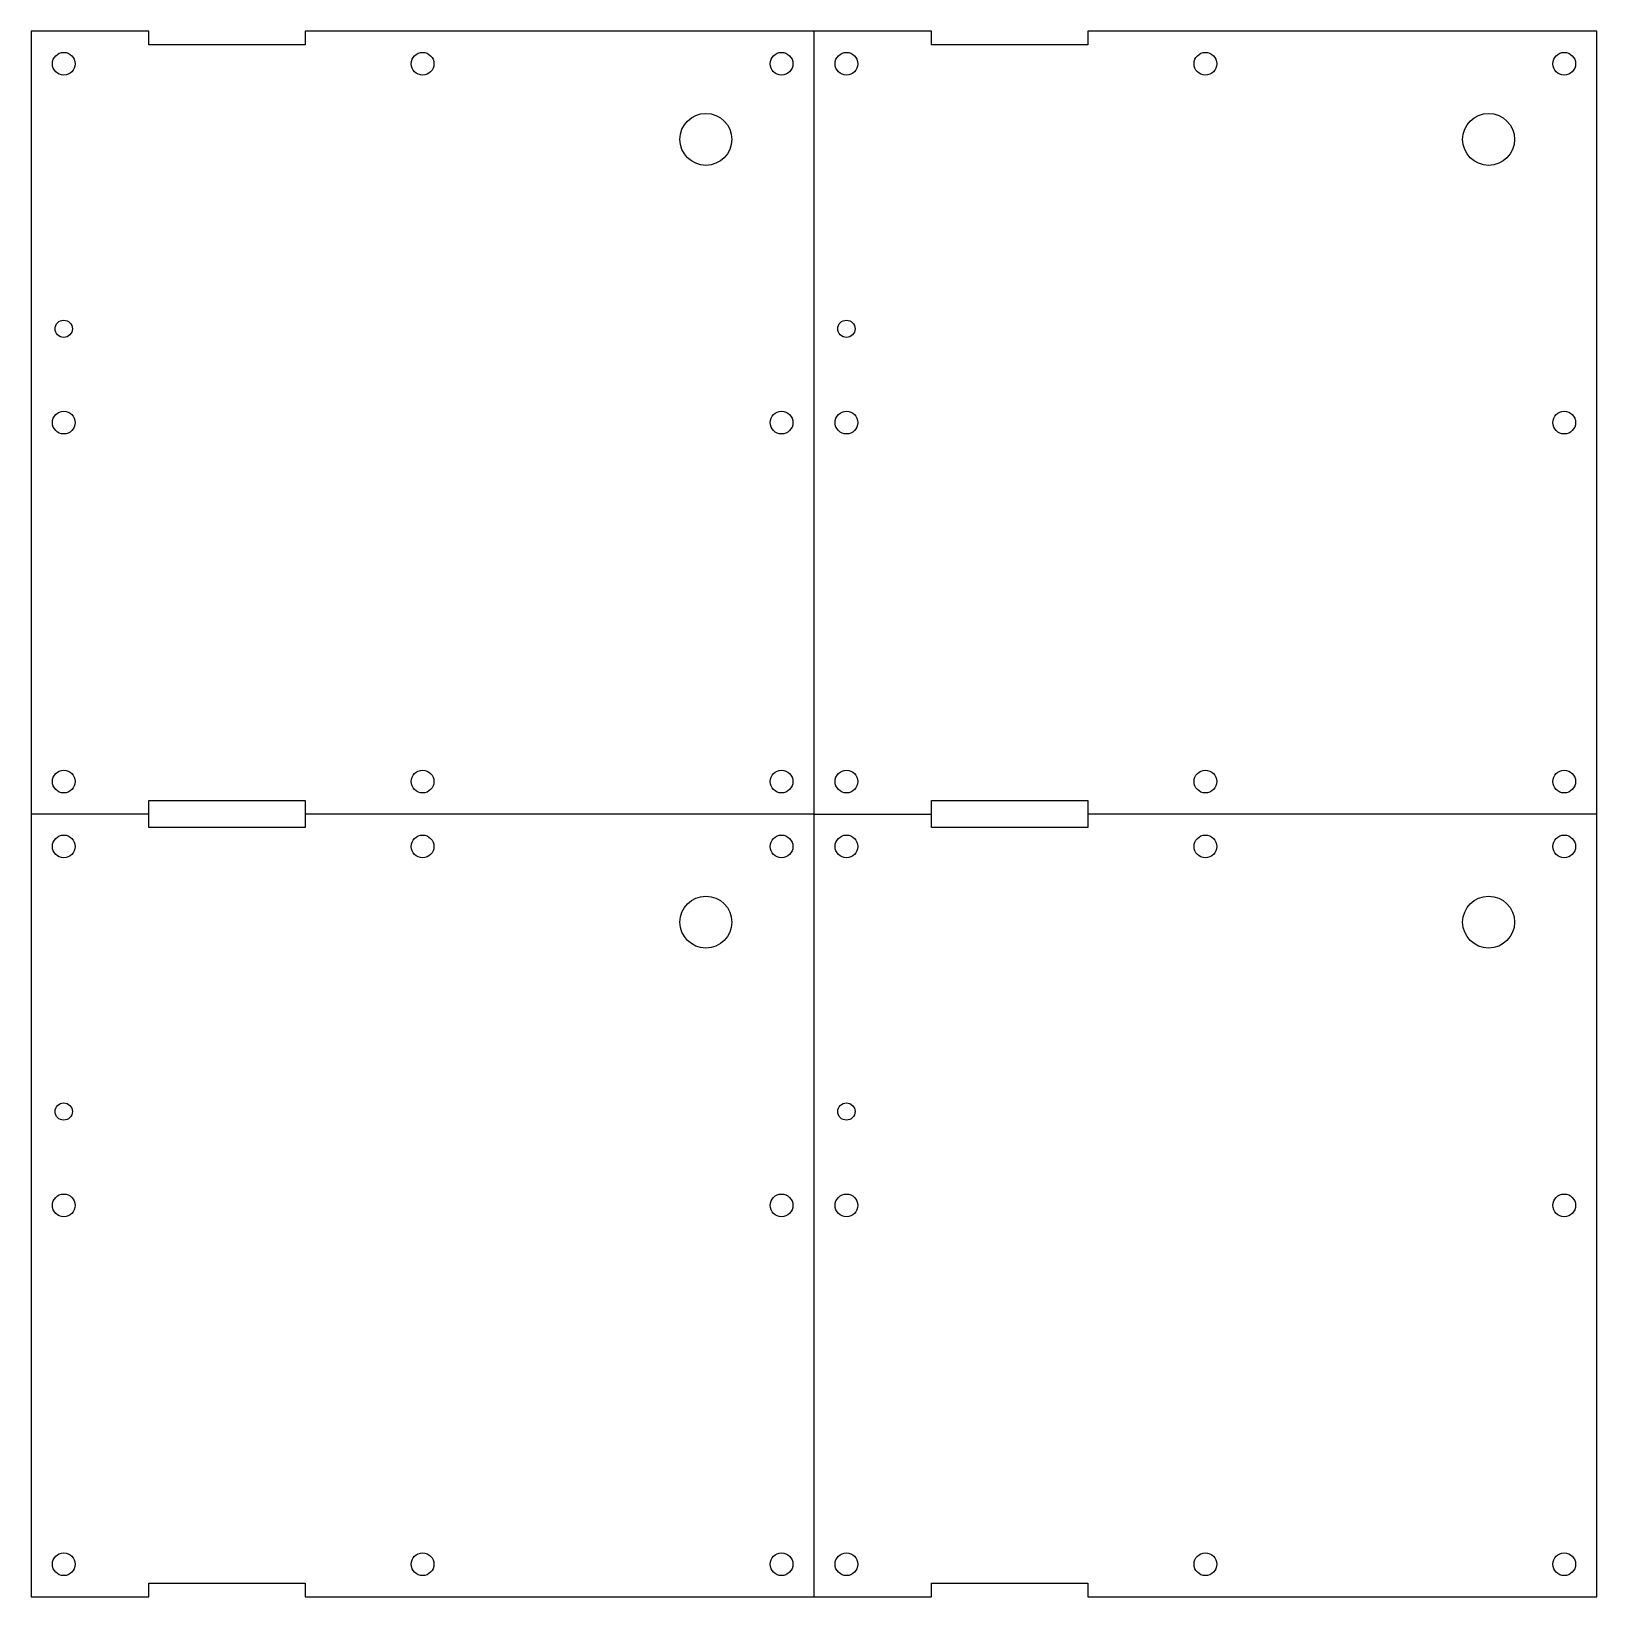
# Model space of a CAD drawing. Header units: millimetres. Extents: x -181 to 181, y -181 to 181.
import ezdxf

# ---------------------------------------------------------------- set-up
doc = ezdxf.new("R2010")
doc.units = ezdxf.units.MM
doc.layers.get('0').update_dxf_attribs({"lineweight": 25, "true_color": 0xffffff})

msp = doc.modelspace()

# ---------------------------------------------------------------- linework, layer by layer
for p, q in [((-181, 181), (-181, 0)), ((-153.85, 181), (-181, 181)), ((-153.85, 177.85), (-153.85, 181)), ((27.15, 181), (0, 181)), ((27.15, 177.85), (27.15, 181)), ((-117.65, 177.85), (-153.85, 177.85)), ((0, 181), (-117.65, 181)), ((-117.65, 181), (-117.65, 177.85)), ((0, 0), (0, 181)), ((63.35, 177.85), (27.15, 177.85)), ((181, 181), (63.35, 181)), ((63.35, 181), (63.35, 177.85)), ((181, 0), (181, 181)), ((-153.85, 0), (-181, 0)), ((-181, 0), (-181, -181)), ((-153.85, 0), (-153.85, 3.15)), ((-153.85, 3.15), (-117.65, 3.15)), ((-117.65, 3.15), (-117.65, 0)), ((0, 0), (27.15, 0)), ((27.15, 0), (27.15, 3.15)), ((27.15, 3.15), (63.35, 3.15)), ((63.35, 3.15), (63.35, 0)), ((-153.85, -3.15), (-153.85, 0)), ((-117.65, -3.15), (-153.85, -3.15)), ((0, 0), (-117.65, 0)), ((-117.65, 0), (-117.65, -3.15)), ((0, -181), (0, 0)), ((27.15, -3.15), (27.15, 0)), ((63.35, -3.15), (27.15, -3.15)), ((181, 0), (63.35, 0)), ((63.35, 0), (63.35, -3.15)), ((181, -181), (181, 0)), ((-181, -181), (-153.85, -181)), ((-153.85, -181), (-153.85, -177.85)), ((-153.85, -177.85), (-117.65, -177.85)), ((-117.65, -177.85), (-117.65, -181)), ((-117.65, -181), (0, -181)), ((0, -181), (27.15, -181)), ((27.15, -181), (27.15, -177.85)), ((27.15, -177.85), (63.35, -177.85)), ((63.35, -177.85), (63.35, -181)), ((63.35, -181), (181, -181))]:
    msp.add_line(p, q)
for centre, radius in [((-173.5, 173.5), 2.62), ((-90.5, 173.5), 2.62), ((-7.5, 173.5), 2.62), ((7.5, 173.5), 2.62), ((90.5, 173.5), 2.62), ((173.5, 173.5), 2.62), ((-25, 156), 6), ((156, 156), 6), ((-173.5, 112.2), 2), ((7.5, 112.2), 2), ((-173.5, 90.5), 2.62), ((-7.5, 90.5), 2.62), ((7.5, 90.5), 2.62), ((173.5, 90.5), 2.62), ((-173.5, 7.5), 2.62), ((-90.5, 7.5), 2.62), ((-7.5, 7.5), 2.62), ((7.5, 7.5), 2.62), ((90.5, 7.5), 2.62), ((173.5, 7.5), 2.62), ((-173.5, -7.5), 2.62), ((-90.5, -7.5), 2.62), ((-7.5, -7.5), 2.62), ((7.5, -7.5), 2.62), ((90.5, -7.5), 2.62), ((173.5, -7.5), 2.62), ((-25, -25), 6), ((156, -25), 6), ((-173.5, -68.8), 2), ((7.5, -68.8), 2), ((-173.5, -90.5), 2.62), ((-7.5, -90.5), 2.62), ((7.5, -90.5), 2.62), ((173.5, -90.5), 2.62), ((-173.5, -173.5), 2.62), ((-90.5, -173.5), 2.62), ((-7.5, -173.5), 2.62), ((7.5, -173.5), 2.62), ((90.5, -173.5), 2.62), ((173.5, -173.5), 2.62)]:
    msp.add_circle(centre, radius)

doc.saveas('drawing.dxf')
